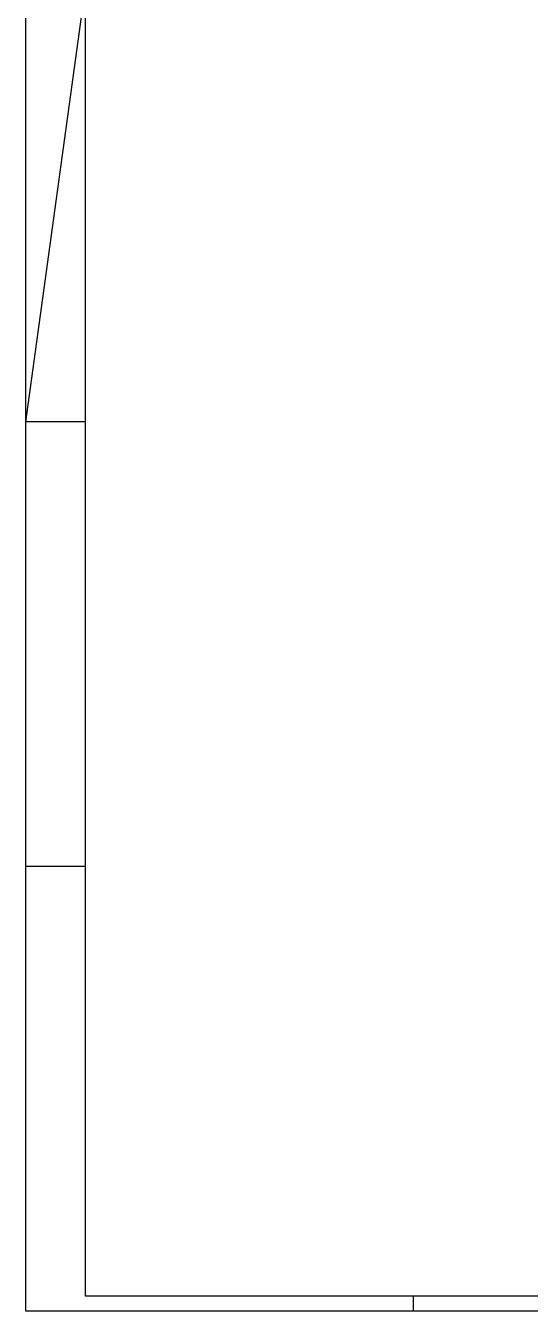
# Model space of a CAD drawing. Header units: millimetres. Extents: x 702 to 1891, y -286 to 555.
# Drawn here: x 701.9 to 870.5, y -286.1 to 143.2 of the extents above; entities that cross this region are included whole.
import ezdxf

# ---------------------------------------------------------------- set-up
doc = ezdxf.new("R2010")
doc.units = ezdxf.units.MM
doc.header["$MEASUREMENT"] = 0
doc.layers.get('0').update_dxf_attribs({"linetype": 'CONTINUOUS'})

# ---------------------------------------------------------------- blocks, each defined once
blk = doc.blocks.new('A$C0B47380F')
for p, q in [((0, 0), (0, 841)), ((20, 5), (20, 836)), ((0, 297), (20, 442.07)), ((20, 297), (0, 297)), ((20, 148.5), (0, 148.5)), ((1184, 5), (20, 5)), ((129.5, 5), (129.5, 0)), ((1189, 0), (0, 0))]:
    blk.add_line(p, q)

msp = doc.modelspace()

# ---------------------------------------------------------------- block references
msp.add_blockref('A$C0B47380F', (701.92, -286.06))

doc.saveas('drawing.dxf')
